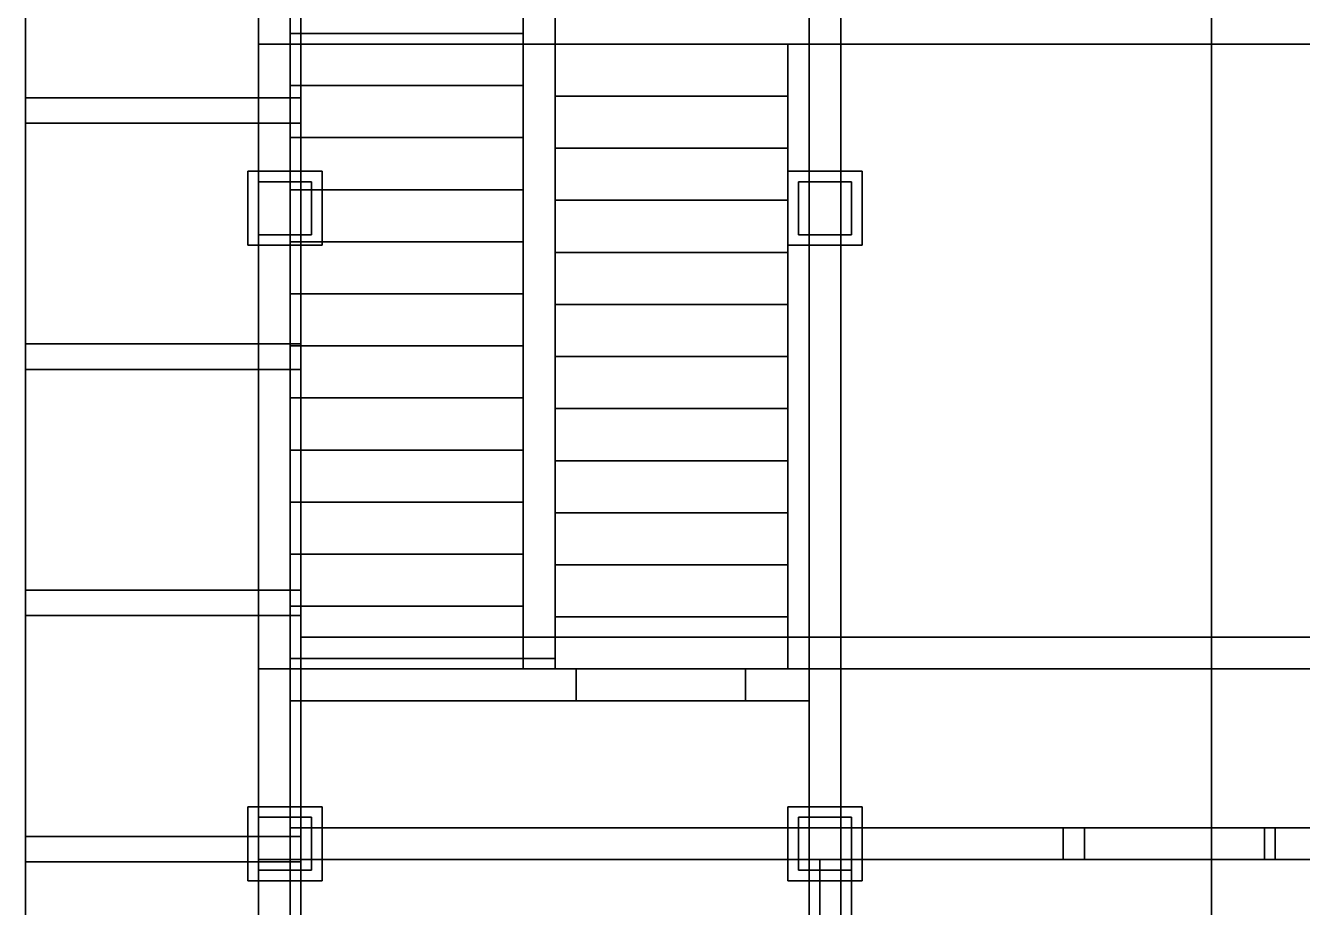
# Model space of a CAD drawing. Header units: metres. Extents: x -0.9 to 11.4, y 0 to 26.4.
# Drawn here: x -0.95 to 5.08, y 6.27 to 10.44 of the extents above; entities that cross this region are included whole.
import ezdxf

# ---------------------------------------------------------------- set-up
doc = ezdxf.new("R2010")
doc.units = ezdxf.units.M
for name, color, linetype in [('COLUMNAS_3D', 1, 'CONTINUOUS'), ('CUBIERTA_ALPINA_3D', 9, 'CONTINUOUS'), ('CUBIERTA_VIGAS_CANECILLOS_3D', 30, 'CONTINUOUS'), ('ESCALERA_3D', 7, 'CONTINUOUS'), ('LOSA_PISO_3D', 8, 'CONTINUOUS'), ('MUROS_EXTERIORES_3D', 7, 'CONTINUOUS'), ('MUROS_INTERIORES_3D', 7, 'CONTINUOUS'), ('P2_COLUMNAS_TIMBER_3D', 1, 'CONTINUOUS'), ('P2_ESCALERA_3D', 7, 'CONTINUOUS'), ('P2_LOSA_PISO_3D', 7, 'CONTINUOUS'), ('P2_MUROS_TIMBER_3D', 34, 'CONTINUOUS'), ('P2_TABIQUES_MADERA_3D', 34, 'CONTINUOUS'), ('SOTANO_COLUMNAS_3D', 1, 'CONTINUOUS'), ('SOTANO_LOSA_3D', 8, 'CONTINUOUS'), ('SOTANO_MUROS_EXT_3D', 4, 'CONTINUOUS'), ('SOTANO_MUROS_INT_3D', 4, 'CONTINUOUS')]:
    doc.layers.add(name, color=color, linetype=linetype)

msp = doc.modelspace()

# ---------------------------------------------------------------- linework, layer by layer
at = {"layer": 'COLUMNAS_3D', "color": 1}
for points in [[(0.15, 9.45), (0.15, 9.7), (0.4, 9.7), (0.4, 9.45)], [(0.15, 9.45, 2.85), (0.4, 9.45, 2.85), (0.4, 9.7, 2.85), (0.15, 9.7, 2.85)], [(0.4, 9.7), (0.15, 9.7), (0.15, 9.7, 2.85), (0.4, 9.7, 2.85)], [(0.15, 9.7), (0.15, 9.45), (0.15, 9.45, 2.85), (0.15, 9.7, 2.85)], [(0.4, 9.45), (0.4, 9.7), (0.4, 9.7, 2.85), (0.4, 9.45, 2.85)], [(2.7, 9.45), (2.7, 9.7), (2.95, 9.7), (2.95, 9.45)], [(2.7, 9.45, 2.85), (2.95, 9.45, 2.85), (2.95, 9.7, 2.85), (2.7, 9.7, 2.85)], [(2.95, 9.7), (2.7, 9.7), (2.7, 9.7, 2.85), (2.95, 9.7, 2.85)], [(2.7, 9.7), (2.7, 9.45), (2.7, 9.45, 2.85), (2.7, 9.7, 2.85)], [(2.95, 9.45), (2.95, 9.7), (2.95, 9.7, 2.85), (2.95, 9.45, 2.85)], [(0.15, 9.45), (0.4, 9.45), (0.4, 9.45, 2.85), (0.15, 9.45, 2.85)], [(2.7, 9.45), (2.95, 9.45), (2.95, 9.45, 2.85), (2.7, 9.45, 2.85)], [(0.15, 6.45), (0.15, 6.7), (0.4, 6.7), (0.4, 6.45)], [(0.15, 6.45, 2.85), (0.4, 6.45, 2.85), (0.4, 6.7, 2.85), (0.15, 6.7, 2.85)], [(0.4, 6.7), (0.15, 6.7), (0.15, 6.7, 2.85), (0.4, 6.7, 2.85)], [(0.15, 6.7), (0.15, 6.45), (0.15, 6.45, 2.85), (0.15, 6.7, 2.85)], [(0.4, 6.45), (0.4, 6.7), (0.4, 6.7, 2.85), (0.4, 6.45, 2.85)], [(2.7, 6.45), (2.7, 6.7), (2.95, 6.7), (2.95, 6.45)], [(2.7, 6.45, 2.85), (2.95, 6.45, 2.85), (2.95, 6.7, 2.85), (2.7, 6.7, 2.85)], [(2.95, 6.7), (2.7, 6.7), (2.7, 6.7, 2.85), (2.95, 6.7, 2.85)], [(2.7, 6.7), (2.7, 6.45), (2.7, 6.45, 2.85), (2.7, 6.7, 2.85)], [(2.95, 6.45), (2.95, 6.7), (2.95, 6.7, 2.85), (2.95, 6.45, 2.85)], [(0.15, 6.45), (0.4, 6.45), (0.4, 6.45, 2.85), (0.15, 6.45, 2.85)], [(2.7, 6.45), (2.95, 6.45), (2.95, 6.45, 2.85), (2.7, 6.45, 2.85)]]:
    msp.add_3dface(points, dxfattribs=at)
at = {"layer": 'CUBIERTA_ALPINA_3D', "color": 9}
for points in [[(-0.95, 1.9, 5.4), (-0.95, 26.31, 5.4), (4.65, 26.31, 9.72), (4.65, 1.9, 9.72)], [(-0.95, 1.9, 5.6), (4.65, 1.9, 9.92), (4.65, 26.31, 9.92), (-0.95, 26.31, 5.6)], [(-0.95, 26.31, 5.4), (-0.95, 1.9, 5.4), (-0.95, 1.9, 5.6), (-0.95, 26.31, 5.6)], [(4.65, 1.9, 9.72), (4.65, 26.31, 9.72), (4.65, 26.31, 9.92), (4.65, 1.9, 9.92)], [(4.65, 1.9, 9.72), (4.65, 26.31, 9.72), (10.25, 26.31, 5.4), (10.25, 1.9, 5.4)], [(4.65, 1.9, 9.92), (10.25, 1.9, 5.6), (10.25, 26.31, 5.6), (4.65, 26.31, 9.92)], [(4.65, 26.31, 9.72), (4.65, 1.9, 9.72), (4.65, 1.9, 9.92), (4.65, 26.31, 9.92)]]:
    msp.add_3dface(points, dxfattribs=at)
at = {"layer": 'CUBIERTA_VIGAS_CANECILLOS_3D', "color": 30}
for points in [[(-0.95, 9.9767, 5.22), (-0.95, 10.0967, 5.22), (0.35, 10.0967, 5.22), (0.35, 9.9767, 5.22)], [(-0.95, 9.9767, 5.4), (0.35, 9.9767, 5.4), (0.35, 10.0967, 5.4), (-0.95, 10.0967, 5.4)], [(0.35, 10.0967, 5.22), (-0.95, 10.0967, 5.22), (-0.95, 10.0967, 5.4), (0.35, 10.0967, 5.4)], [(-0.95, 10.0967, 5.22), (-0.95, 9.9767, 5.22), (-0.95, 9.9767, 5.4), (-0.95, 10.0967, 5.4)], [(0.35, 9.9767, 5.22), (0.35, 10.0967, 5.22), (0.35, 10.0967, 5.4), (0.35, 9.9767, 5.4)], [(-0.95, 9.9767, 5.22), (0.35, 9.9767, 5.22), (0.35, 9.9767, 5.4), (-0.95, 9.9767, 5.4)], [(-0.95, 8.8143, 5.22), (-0.95, 8.9343, 5.22), (0.35, 8.9343, 5.22), (0.35, 8.8143, 5.22)], [(-0.95, 8.8143, 5.4), (0.35, 8.8143, 5.4), (0.35, 8.9343, 5.4), (-0.95, 8.9343, 5.4)], [(0.35, 8.9343, 5.22), (-0.95, 8.9343, 5.22), (-0.95, 8.9343, 5.4), (0.35, 8.9343, 5.4)], [(-0.95, 8.9343, 5.22), (-0.95, 8.8143, 5.22), (-0.95, 8.8143, 5.4), (-0.95, 8.9343, 5.4)], [(0.35, 8.8143, 5.22), (0.35, 8.9343, 5.22), (0.35, 8.9343, 5.4), (0.35, 8.8143, 5.4)], [(-0.95, 8.8143, 5.22), (0.35, 8.8143, 5.22), (0.35, 8.8143, 5.4), (-0.95, 8.8143, 5.4)], [(-0.95, 7.6519, 5.22), (-0.95, 7.7719, 5.22), (0.35, 7.7719, 5.22), (0.35, 7.6519, 5.22)], [(-0.95, 7.6519, 5.4), (0.35, 7.6519, 5.4), (0.35, 7.7719, 5.4), (-0.95, 7.7719, 5.4)], [(0.35, 7.7719, 5.22), (-0.95, 7.7719, 5.22), (-0.95, 7.7719, 5.4), (0.35, 7.7719, 5.4)], [(-0.95, 7.7719, 5.22), (-0.95, 7.6519, 5.22), (-0.95, 7.6519, 5.4), (-0.95, 7.7719, 5.4)], [(0.35, 7.6519, 5.22), (0.35, 7.7719, 5.22), (0.35, 7.7719, 5.4), (0.35, 7.6519, 5.4)], [(-0.95, 7.6519, 5.22), (0.35, 7.6519, 5.22), (0.35, 7.6519, 5.4), (-0.95, 7.6519, 5.4)], [(-0.95, 6.4895, 5.22), (-0.95, 6.6095, 5.22), (0.35, 6.6095, 5.22), (0.35, 6.4895, 5.22)], [(-0.95, 6.4895, 5.4), (0.35, 6.4895, 5.4), (0.35, 6.6095, 5.4), (-0.95, 6.6095, 5.4)], [(0.35, 6.6095, 5.22), (-0.95, 6.6095, 5.22), (-0.95, 6.6095, 5.4), (0.35, 6.6095, 5.4)], [(-0.95, 6.6095, 5.22), (-0.95, 6.4895, 5.22), (-0.95, 6.4895, 5.4), (-0.95, 6.6095, 5.4)], [(0.35, 6.4895, 5.22), (0.35, 6.6095, 5.22), (0.35, 6.6095, 5.4), (0.35, 6.4895, 5.4)], [(-0.95, 6.4895, 5.22), (0.35, 6.4895, 5.22), (0.35, 6.4895, 5.4), (-0.95, 6.4895, 5.4)]]:
    msp.add_3dface(points, dxfattribs=at)
at = {"layer": 'ESCALERA_3D', "color": 7}
for points in [[(0.3, 10.1542, -2.55), (0.3, 10.4, -2.55), (1.4, 10.4, -2.55), (1.4, 10.1542, -2.55)], [(0.3, 10.1542), (1.4, 10.1542), (1.4, 10.4), (0.3, 10.4)], [(1.4, 10.4, -2.55), (0.3, 10.4, -2.55), (0.3, 10.4), (1.4, 10.4)], [(0.3, 10.4, -2.55), (0.3, 10.1542, -2.55), (0.3, 10.1542), (0.3, 10.4)], [(1.4, 10.1542, -2.55), (1.4, 10.4, -2.55), (1.4, 10.4), (1.4, 10.1542)], [(0.3, 10.1542, -2.55), (1.4, 10.1542, -2.55), (1.4, 10.1542), (0.3, 10.1542)], [(0.3, 9.9083, -2.55), (0.3, 10.1542, -2.55), (1.4, 10.1542, -2.55), (1.4, 9.9083, -2.55)], [(0.3, 9.9083, -0.2125), (1.4, 9.9083, -0.2125), (1.4, 10.1542, -0.2125), (0.3, 10.1542, -0.2125)], [(1.4, 10.1542, -2.55), (0.3, 10.1542, -2.55), (0.3, 10.1542, -0.2125), (1.4, 10.1542, -0.2125)], [(0.3, 10.1542, -2.55), (0.3, 9.9083, -2.55), (0.3, 9.9083, -0.2125), (0.3, 10.1542, -0.2125)], [(1.4, 9.9083, -2.55), (1.4, 10.1542, -2.55), (1.4, 10.1542, -0.2125), (1.4, 9.9083, -0.2125)], [(0.3, 9.9083, -2.55), (1.4, 9.9083, -2.55), (1.4, 9.9083, -0.2125), (0.3, 9.9083, -0.2125)], [(0.3, 9.6625, -2.55), (0.3, 9.9083, -2.55), (1.4, 9.9083, -2.55), (1.4, 9.6625, -2.55)], [(0.3, 9.6625, -0.425), (1.4, 9.6625, -0.425), (1.4, 9.9083, -0.425), (0.3, 9.9083, -0.425)], [(1.4, 9.9083, -2.55), (0.3, 9.9083, -2.55), (0.3, 9.9083, -0.425), (1.4, 9.9083, -0.425)], [(0.3, 9.9083, -2.55), (0.3, 9.6625, -2.55), (0.3, 9.6625, -0.425), (0.3, 9.9083, -0.425)], [(1.4, 9.6625, -2.55), (1.4, 9.9083, -2.55), (1.4, 9.9083, -0.425), (1.4, 9.6625, -0.425)], [(0.3, 9.6625, -2.55), (1.4, 9.6625, -2.55), (1.4, 9.6625, -0.425), (0.3, 9.6625, -0.425)], [(0.3, 9.4167, -2.55), (0.3, 9.6625, -2.55), (1.4, 9.6625, -2.55), (1.4, 9.4167, -2.55)], [(0.3, 9.4167, -0.6375), (1.4, 9.4167, -0.6375), (1.4, 9.6625, -0.6375), (0.3, 9.6625, -0.6375)], [(1.4, 9.6625, -2.55), (0.3, 9.6625, -2.55), (0.3, 9.6625, -0.6375), (1.4, 9.6625, -0.6375)], [(0.3, 9.6625, -2.55), (0.3, 9.4167, -2.55), (0.3, 9.4167, -0.6375), (0.3, 9.6625, -0.6375)], [(1.4, 9.4167, -2.55), (1.4, 9.6625, -2.55), (1.4, 9.6625, -0.6375), (1.4, 9.4167, -0.6375)], [(0.3, 9.4167, -2.55), (1.4, 9.4167, -2.55), (1.4, 9.4167, -0.6375), (0.3, 9.4167, -0.6375)], [(0.3, 9.1708, -2.55), (0.3, 9.4167, -2.55), (1.4, 9.4167, -2.55), (1.4, 9.1708, -2.55)], [(0.3, 9.1708, -0.85), (1.4, 9.1708, -0.85), (1.4, 9.4167, -0.85), (0.3, 9.4167, -0.85)], [(1.4, 9.4167, -2.55), (0.3, 9.4167, -2.55), (0.3, 9.4167, -0.85), (1.4, 9.4167, -0.85)], [(0.3, 9.4167, -2.55), (0.3, 9.1708, -2.55), (0.3, 9.1708, -0.85), (0.3, 9.4167, -0.85)], [(1.4, 9.1708, -2.55), (1.4, 9.4167, -2.55), (1.4, 9.4167, -0.85), (1.4, 9.1708, -0.85)], [(0.3, 9.1708, -2.55), (1.4, 9.1708, -2.55), (1.4, 9.1708, -0.85), (0.3, 9.1708, -0.85)], [(0.3, 8.925, -2.55), (0.3, 9.1708, -2.55), (1.4, 9.1708, -2.55), (1.4, 8.925, -2.55)], [(0.3, 8.925, -1.0625), (1.4, 8.925, -1.0625), (1.4, 9.1708, -1.0625), (0.3, 9.1708, -1.0625)], [(1.4, 9.1708, -2.55), (0.3, 9.1708, -2.55), (0.3, 9.1708, -1.0625), (1.4, 9.1708, -1.0625)], [(0.3, 9.1708, -2.55), (0.3, 8.925, -2.55), (0.3, 8.925, -1.0625), (0.3, 9.1708, -1.0625)], [(1.4, 8.925, -2.55), (1.4, 9.1708, -2.55), (1.4, 9.1708, -1.0625), (1.4, 8.925, -1.0625)], [(0.3, 8.925, -2.55), (1.4, 8.925, -2.55), (1.4, 8.925, -1.0625), (0.3, 8.925, -1.0625)], [(0.3, 8.6792, -2.55), (0.3, 8.925, -2.55), (1.4, 8.925, -2.55), (1.4, 8.6792, -2.55)], [(0.3, 8.6792, -1.275), (1.4, 8.6792, -1.275), (1.4, 8.925, -1.275), (0.3, 8.925, -1.275)], [(1.4, 8.925, -2.55), (0.3, 8.925, -2.55), (0.3, 8.925, -1.275), (1.4, 8.925, -1.275)], [(0.3, 8.925, -2.55), (0.3, 8.6792, -2.55), (0.3, 8.6792, -1.275), (0.3, 8.925, -1.275)], [(1.4, 8.6792, -2.55), (1.4, 8.925, -2.55), (1.4, 8.925, -1.275), (1.4, 8.6792, -1.275)], [(0.3, 8.6792, -2.55), (1.4, 8.6792, -2.55), (1.4, 8.6792, -1.275), (0.3, 8.6792, -1.275)], [(0.3, 8.4333, -2.55), (0.3, 8.6792, -2.55), (1.4, 8.6792, -2.55), (1.4, 8.4333, -2.55)], [(0.3, 8.4333, -1.4875), (1.4, 8.4333, -1.4875), (1.4, 8.6792, -1.4875), (0.3, 8.6792, -1.4875)], [(1.4, 8.6792, -2.55), (0.3, 8.6792, -2.55), (0.3, 8.6792, -1.4875), (1.4, 8.6792, -1.4875)], [(0.3, 8.6792, -2.55), (0.3, 8.4333, -2.55), (0.3, 8.4333, -1.4875), (0.3, 8.6792, -1.4875)], [(1.4, 8.4333, -2.55), (1.4, 8.6792, -2.55), (1.4, 8.6792, -1.4875), (1.4, 8.4333, -1.4875)], [(0.3, 8.4333, -2.55), (1.4, 8.4333, -2.55), (1.4, 8.4333, -1.4875), (0.3, 8.4333, -1.4875)], [(0.3, 8.1875, -2.55), (0.3, 8.4333, -2.55), (1.4, 8.4333, -2.55), (1.4, 8.1875, -2.55)], [(0.3, 8.1875, -1.7), (1.4, 8.1875, -1.7), (1.4, 8.4333, -1.7), (0.3, 8.4333, -1.7)], [(1.4, 8.4333, -2.55), (0.3, 8.4333, -2.55), (0.3, 8.4333, -1.7), (1.4, 8.4333, -1.7)], [(0.3, 8.4333, -2.55), (0.3, 8.1875, -2.55), (0.3, 8.1875, -1.7), (0.3, 8.4333, -1.7)], [(1.4, 8.1875, -2.55), (1.4, 8.4333, -2.55), (1.4, 8.4333, -1.7), (1.4, 8.1875, -1.7)], [(0.3, 8.1875, -2.55), (1.4, 8.1875, -2.55), (1.4, 8.1875, -1.7), (0.3, 8.1875, -1.7)], [(0.3, 7.9417, -2.55), (0.3, 8.1875, -2.55), (1.4, 8.1875, -2.55), (1.4, 7.9417, -2.55)], [(0.3, 7.9417, -1.9125), (1.4, 7.9417, -1.9125), (1.4, 8.1875, -1.9125), (0.3, 8.1875, -1.9125)], [(1.4, 8.1875, -2.55), (0.3, 8.1875, -2.55), (0.3, 8.1875, -1.9125), (1.4, 8.1875, -1.9125)], [(0.3, 8.1875, -2.55), (0.3, 7.9417, -2.55), (0.3, 7.9417, -1.9125), (0.3, 8.1875, -1.9125)], [(1.4, 7.9417, -2.55), (1.4, 8.1875, -2.55), (1.4, 8.1875, -1.9125), (1.4, 7.9417, -1.9125)], [(0.3, 7.9417, -2.55), (1.4, 7.9417, -2.55), (1.4, 7.9417, -1.9125), (0.3, 7.9417, -1.9125)], [(0.3, 7.6958, -2.55), (0.3, 7.9417, -2.55), (1.4, 7.9417, -2.55), (1.4, 7.6958, -2.55)], [(0.3, 7.6958, -2.125), (1.4, 7.6958, -2.125), (1.4, 7.9417, -2.125), (0.3, 7.9417, -2.125)], [(1.4, 7.9417, -2.55), (0.3, 7.9417, -2.55), (0.3, 7.9417, -2.125), (1.4, 7.9417, -2.125)], [(0.3, 7.9417, -2.55), (0.3, 7.6958, -2.55), (0.3, 7.6958, -2.125), (0.3, 7.9417, -2.125)], [(1.4, 7.6958, -2.55), (1.4, 7.9417, -2.55), (1.4, 7.9417, -2.125), (1.4, 7.6958, -2.125)], [(0.3, 7.6958, -2.55), (1.4, 7.6958, -2.55), (1.4, 7.6958, -2.125), (0.3, 7.6958, -2.125)], [(0.3, 7.45, -2.55), (0.3, 7.6958, -2.55), (1.4, 7.6958, -2.55), (1.4, 7.45, -2.55)], [(0.3, 7.45, -2.3375), (1.4, 7.45, -2.3375), (1.4, 7.6958, -2.3375), (0.3, 7.6958, -2.3375)], [(1.4, 7.6958, -2.55), (0.3, 7.6958, -2.55), (0.3, 7.6958, -2.3375), (1.4, 7.6958, -2.3375)], [(0.3, 7.6958, -2.55), (0.3, 7.45, -2.55), (0.3, 7.45, -2.3375), (0.3, 7.6958, -2.3375)], [(1.4, 7.45, -2.55), (1.4, 7.6958, -2.55), (1.4, 7.6958, -2.3375), (1.4, 7.45, -2.3375)], [(0.3, 7.45, -2.55), (1.4, 7.45, -2.55), (1.4, 7.45, -2.3375), (0.3, 7.45, -2.3375)]]:
    msp.add_3dface(points, dxfattribs=at)
at = {"layer": 'LOSA_PISO_3D', "color": 8}
for points in [[(0.15, 10.35, -0.15), (0.15, 24.71, -0.15), (9.15, 24.71, -0.15), (9.15, 10.35, -0.15)], [(0.15, 10.35), (9.15, 10.35), (9.15, 24.71), (0.15, 24.71)], [(0.15, 24.71, -0.15), (0.15, 10.35, -0.15), (0.15, 10.35), (0.15, 24.71)], [(0.15, 7.4, -0.15), (0.15, 10.35, -0.15), (0.3, 10.35, -0.15), (0.3, 7.4, -0.15)], [(0.15, 7.4), (0.3, 7.4), (0.3, 10.35), (0.15, 10.35)], [(0.3, 10.35, -0.15), (0.15, 10.35, -0.15), (0.15, 10.35), (0.3, 10.35)], [(0.15, 10.35, -0.15), (0.15, 7.4, -0.15), (0.15, 7.4), (0.15, 10.35)], [(0.15, 10.35, -0.15), (9.15, 10.35, -0.15), (9.15, 10.35), (0.15, 10.35)], [(0.3, 7.4, -0.15), (0.3, 10.35, -0.15), (0.3, 10.35), (0.3, 7.4)], [(1.4, 7.4, -0.15), (1.4, 10.35, -0.15), (9.15, 10.35, -0.15), (9.15, 7.4, -0.15)], [(1.4, 7.4), (9.15, 7.4), (9.15, 10.35), (1.4, 10.35)], [(9.15, 10.35, -0.15), (1.4, 10.35, -0.15), (1.4, 10.35), (9.15, 10.35)], [(1.4, 10.35, -0.15), (1.4, 7.4, -0.15), (1.4, 7.4), (1.4, 10.35)], [(0.15, 6.5, -0.15), (0.15, 7.4, -0.15), (9.15, 7.4, -0.15), (9.15, 6.5, -0.15)], [(0.15, 6.5), (9.15, 6.5), (9.15, 7.4), (0.15, 7.4)], [(9.15, 7.4, -0.15), (0.15, 7.4, -0.15), (0.15, 7.4), (9.15, 7.4)], [(0.15, 7.4, -0.15), (0.15, 6.5, -0.15), (0.15, 6.5), (0.15, 7.4)], [(0.15, 7.4, -0.15), (0.3, 7.4, -0.15), (0.3, 7.4), (0.15, 7.4)], [(1.4, 7.4, -0.15), (9.15, 7.4, -0.15), (9.15, 7.4), (1.4, 7.4)], [(0.15, 3, -0.15), (0.15, 6.5, -0.15), (9.15, 6.5, -0.15), (9.15, 3, -0.15)], [(0.15, 3), (9.15, 3), (9.15, 6.5), (0.15, 6.5)], [(9.15, 6.5, -0.15), (0.15, 6.5, -0.15), (0.15, 6.5), (9.15, 6.5)], [(0.15, 6.5, -0.15), (0.15, 3, -0.15), (0.15, 3), (0.15, 6.5)], [(0.15, 6.5, -0.15), (9.15, 6.5, -0.15), (9.15, 6.5), (0.15, 6.5)]]:
    msp.add_3dface(points, dxfattribs=at)
at = {"layer": 'MUROS_EXTERIORES_3D', "color": 7}
for points in [[(0.15, 3), (0.15, 24.71), (0.3, 24.71), (0.3, 3)], [(0.15, 3, 2.85), (0.3, 3, 2.85), (0.3, 24.71, 2.85), (0.15, 24.71, 2.85)], [(0.15, 24.71), (0.15, 3), (0.15, 3, 2.85), (0.15, 24.71, 2.85)], [(0.3, 3), (0.3, 24.71), (0.3, 24.71, 2.85), (0.3, 3, 2.85)]]:
    msp.add_3dface(points, dxfattribs=at)
at = {"layer": 'MUROS_INTERIORES_3D', "color": 7}
for points in [[(2.75, 3.15), (2.75, 24.56), (2.9, 24.56), (2.9, 3.15)], [(2.75, 3.15, 2.85), (2.9, 3.15, 2.85), (2.9, 24.56, 2.85), (2.75, 24.56, 2.85)], [(2.75, 24.56), (2.75, 3.15), (2.75, 3.15, 2.85), (2.75, 24.56, 2.85)], [(2.9, 3.15), (2.9, 24.56), (2.9, 24.56, 2.85), (2.9, 3.15, 2.85)], [(1.4, 7.4), (1.4, 10.35), (1.55, 10.35), (1.55, 7.4)], [(1.4, 7.4, 2.85), (1.55, 7.4, 2.85), (1.55, 10.35, 2.85), (1.4, 10.35, 2.85)], [(1.55, 10.35), (1.4, 10.35), (1.4, 10.35, 2.85), (1.55, 10.35, 2.85)], [(1.4, 10.35), (1.4, 7.4), (1.4, 7.4, 2.85), (1.4, 10.35, 2.85)], [(1.55, 7.4), (1.55, 10.35), (1.55, 10.35, 2.85), (1.55, 7.4, 2.85)], [(0.3, 7.25), (0.3, 7.4), (1.65, 7.4), (1.65, 7.25)], [(0.3, 7.25, 2.85), (1.65, 7.25, 2.85), (1.65, 7.4, 2.85), (0.3, 7.4, 2.85)], [(1.65, 7.4), (0.3, 7.4), (0.3, 7.4, 2.85), (1.65, 7.4, 2.85)], [(0.3, 7.4), (0.3, 7.25), (0.3, 7.25, 2.85), (0.3, 7.4, 2.85)], [(1.4, 7.4), (1.55, 7.4), (1.55, 7.4, 2.85), (1.4, 7.4, 2.85)], [(1.65, 7.25), (1.65, 7.4), (1.65, 7.4, 2.85), (1.65, 7.25, 2.85)], [(1.65, 7.25, 2.1), (1.65, 7.4, 2.1), (2.45, 7.4, 2.1), (2.45, 7.25, 2.1)], [(1.65, 7.25, 2.85), (2.45, 7.25, 2.85), (2.45, 7.4, 2.85), (1.65, 7.4, 2.85)], [(2.45, 7.4, 2.1), (1.65, 7.4, 2.1), (1.65, 7.4, 2.85), (2.45, 7.4, 2.85)], [(1.65, 7.4, 2.1), (1.65, 7.25, 2.1), (1.65, 7.25, 2.85), (1.65, 7.4, 2.85)], [(2.45, 7.25, 2.1), (2.45, 7.4, 2.1), (2.45, 7.4, 2.85), (2.45, 7.25, 2.85)], [(2.45, 7.25), (2.45, 7.4), (2.75, 7.4), (2.75, 7.25)], [(2.45, 7.25, 2.85), (2.75, 7.25, 2.85), (2.75, 7.4, 2.85), (2.45, 7.4, 2.85)], [(2.75, 7.4), (2.45, 7.4), (2.45, 7.4, 2.85), (2.75, 7.4, 2.85)], [(2.45, 7.4), (2.45, 7.25), (2.45, 7.25, 2.85), (2.45, 7.4, 2.85)], [(2.75, 7.25), (2.75, 7.4), (2.75, 7.4, 2.85), (2.75, 7.25, 2.85)], [(0.3, 7.25), (1.65, 7.25), (1.65, 7.25, 2.85), (0.3, 7.25, 2.85)], [(1.65, 7.25, 2.1), (2.45, 7.25, 2.1), (2.45, 7.25, 2.85), (1.65, 7.25, 2.85)], [(2.45, 7.25), (2.75, 7.25), (2.75, 7.25, 2.85), (2.45, 7.25, 2.85)], [(2.9, 6.5), (2.9, 6.65), (4.05, 6.65), (4.05, 6.5)], [(2.9, 6.5, 2.85), (4.05, 6.5, 2.85), (4.05, 6.65, 2.85), (2.9, 6.65, 2.85)], [(4.05, 6.65), (2.9, 6.65), (2.9, 6.65, 2.85), (4.05, 6.65, 2.85)], [(2.9, 6.65), (2.9, 6.5), (2.9, 6.5, 2.85), (2.9, 6.65, 2.85)], [(4.05, 6.5), (4.05, 6.65), (4.05, 6.65, 2.85), (4.05, 6.5, 2.85)], [(4.05, 6.5, 2.1), (4.05, 6.65, 2.1), (4.9, 6.65, 2.1), (4.9, 6.5, 2.1)], [(4.05, 6.5, 2.85), (4.9, 6.5, 2.85), (4.9, 6.65, 2.85), (4.05, 6.65, 2.85)], [(4.9, 6.65, 2.1), (4.05, 6.65, 2.1), (4.05, 6.65, 2.85), (4.9, 6.65, 2.85)], [(4.05, 6.65, 2.1), (4.05, 6.5, 2.1), (4.05, 6.5, 2.85), (4.05, 6.65, 2.85)], [(4.9, 6.5, 2.1), (4.9, 6.65, 2.1), (4.9, 6.65, 2.85), (4.9, 6.5, 2.85)], [(4.9, 6.5), (4.9, 6.65), (6.25, 6.65), (6.25, 6.5)], [(4.9, 6.5, 2.85), (6.25, 6.5, 2.85), (6.25, 6.65, 2.85), (4.9, 6.65, 2.85)], [(6.25, 6.65), (4.9, 6.65), (4.9, 6.65, 2.85), (6.25, 6.65, 2.85)], [(4.9, 6.65), (4.9, 6.5), (4.9, 6.5, 2.85), (4.9, 6.65, 2.85)], [(2.9, 6.5), (4.05, 6.5), (4.05, 6.5, 2.85), (2.9, 6.5, 2.85)], [(4.05, 6.5, 2.1), (4.9, 6.5, 2.1), (4.9, 6.5, 2.85), (4.05, 6.5, 2.85)], [(4.9, 6.5), (6.25, 6.5), (6.25, 6.5, 2.85), (4.9, 6.5, 2.85)]]:
    msp.add_3dface(points, dxfattribs=at)
at = {"layer": 'P2_COLUMNAS_TIMBER_3D', "color": 1}
for points in [[(0.15, 9.45, 3), (0.15, 9.7, 3), (0.4, 9.7, 3), (0.4, 9.45, 3)], [(0.15, 9.45, 5.85), (0.4, 9.45, 5.85), (0.4, 9.7, 5.85), (0.15, 9.7, 5.85)], [(0.4, 9.7, 3), (0.15, 9.7, 3), (0.15, 9.7, 5.85), (0.4, 9.7, 5.85)], [(0.15, 9.7, 3), (0.15, 9.45, 3), (0.15, 9.45, 5.85), (0.15, 9.7, 5.85)], [(0.4, 9.45, 3), (0.4, 9.7, 3), (0.4, 9.7, 5.85), (0.4, 9.45, 5.85)], [(2.7, 9.45, 3), (2.7, 9.7, 3), (2.95, 9.7, 3), (2.95, 9.45, 3)], [(2.7, 9.45, 5.85), (2.95, 9.45, 5.85), (2.95, 9.7, 5.85), (2.7, 9.7, 5.85)], [(2.95, 9.7, 3), (2.7, 9.7, 3), (2.7, 9.7, 5.85), (2.95, 9.7, 5.85)], [(2.7, 9.7, 3), (2.7, 9.45, 3), (2.7, 9.45, 5.85), (2.7, 9.7, 5.85)], [(2.95, 9.45, 3), (2.95, 9.7, 3), (2.95, 9.7, 5.85), (2.95, 9.45, 5.85)], [(0.15, 9.45, 3), (0.4, 9.45, 3), (0.4, 9.45, 5.85), (0.15, 9.45, 5.85)], [(2.7, 9.45, 3), (2.95, 9.45, 3), (2.95, 9.45, 5.85), (2.7, 9.45, 5.85)], [(0.15, 6.45, 3), (0.15, 6.7, 3), (0.4, 6.7, 3), (0.4, 6.45, 3)], [(0.15, 6.45, 5.85), (0.4, 6.45, 5.85), (0.4, 6.7, 5.85), (0.15, 6.7, 5.85)], [(0.4, 6.7, 3), (0.15, 6.7, 3), (0.15, 6.7, 5.85), (0.4, 6.7, 5.85)], [(0.15, 6.7, 3), (0.15, 6.45, 3), (0.15, 6.45, 5.85), (0.15, 6.7, 5.85)], [(0.4, 6.45, 3), (0.4, 6.7, 3), (0.4, 6.7, 5.85), (0.4, 6.45, 5.85)], [(2.7, 6.45, 3), (2.7, 6.7, 3), (2.95, 6.7, 3), (2.95, 6.45, 3)], [(2.7, 6.45, 5.85), (2.95, 6.45, 5.85), (2.95, 6.7, 5.85), (2.7, 6.7, 5.85)], [(2.95, 6.7, 3), (2.7, 6.7, 3), (2.7, 6.7, 5.85), (2.95, 6.7, 5.85)], [(2.7, 6.7, 3), (2.7, 6.45, 3), (2.7, 6.45, 5.85), (2.7, 6.7, 5.85)], [(2.95, 6.45, 3), (2.95, 6.7, 3), (2.95, 6.7, 5.85), (2.95, 6.45, 5.85)], [(0.15, 6.45, 3), (0.4, 6.45, 3), (0.4, 6.45, 5.85), (0.15, 6.45, 5.85)], [(2.7, 6.45, 3), (2.95, 6.45, 3), (2.95, 6.45, 5.85), (2.7, 6.45, 5.85)]]:
    msp.add_3dface(points, dxfattribs=at)
at = {"layer": 'P2_ESCALERA_3D', "color": 7}
for points in [[(1.55, 10.1042), (1.55, 10.35), (2.65, 10.35), (2.65, 10.1042)], [(1.55, 10.1042, 3), (2.65, 10.1042, 3), (2.65, 10.35, 3), (1.55, 10.35, 3)], [(2.65, 10.35), (1.55, 10.35), (1.55, 10.35, 3), (2.65, 10.35, 3)], [(1.55, 10.35), (1.55, 10.1042), (1.55, 10.1042, 3), (1.55, 10.35, 3)], [(2.65, 10.1042), (2.65, 10.35), (2.65, 10.35, 3), (2.65, 10.1042, 3)], [(1.55, 9.8583), (1.55, 10.1042), (2.65, 10.1042), (2.65, 9.8583)], [(1.55, 9.8583, 2.75), (2.65, 9.8583, 2.75), (2.65, 10.1042, 2.75), (1.55, 10.1042, 2.75)], [(2.65, 10.1042), (1.55, 10.1042), (1.55, 10.1042, 2.75), (2.65, 10.1042, 2.75)], [(1.55, 10.1042), (1.55, 9.8583), (1.55, 9.8583, 2.75), (1.55, 10.1042, 2.75)], [(1.55, 10.1042), (2.65, 10.1042), (2.65, 10.1042, 3), (1.55, 10.1042, 3)], [(2.65, 9.8583), (2.65, 10.1042), (2.65, 10.1042, 2.75), (2.65, 9.8583, 2.75)], [(1.55, 9.6125), (1.55, 9.8583), (2.65, 9.8583), (2.65, 9.6125)], [(1.55, 9.6125, 2.5), (2.65, 9.6125, 2.5), (2.65, 9.8583, 2.5), (1.55, 9.8583, 2.5)], [(2.65, 9.8583), (1.55, 9.8583), (1.55, 9.8583, 2.5), (2.65, 9.8583, 2.5)], [(1.55, 9.8583), (1.55, 9.6125), (1.55, 9.6125, 2.5), (1.55, 9.8583, 2.5)], [(1.55, 9.8583), (2.65, 9.8583), (2.65, 9.8583, 2.75), (1.55, 9.8583, 2.75)], [(2.65, 9.6125), (2.65, 9.8583), (2.65, 9.8583, 2.5), (2.65, 9.6125, 2.5)], [(1.55, 9.3667), (1.55, 9.6125), (2.65, 9.6125), (2.65, 9.3667)], [(1.55, 9.3667, 2.25), (2.65, 9.3667, 2.25), (2.65, 9.6125, 2.25), (1.55, 9.6125, 2.25)], [(2.65, 9.6125), (1.55, 9.6125), (1.55, 9.6125, 2.25), (2.65, 9.6125, 2.25)], [(1.55, 9.6125), (1.55, 9.3667), (1.55, 9.3667, 2.25), (1.55, 9.6125, 2.25)], [(1.55, 9.6125), (2.65, 9.6125), (2.65, 9.6125, 2.5), (1.55, 9.6125, 2.5)], [(2.65, 9.3667), (2.65, 9.6125), (2.65, 9.6125, 2.25), (2.65, 9.3667, 2.25)], [(1.55, 9.1208), (1.55, 9.3667), (2.65, 9.3667), (2.65, 9.1208)], [(1.55, 9.1208, 2), (2.65, 9.1208, 2), (2.65, 9.3667, 2), (1.55, 9.3667, 2)], [(2.65, 9.3667), (1.55, 9.3667), (1.55, 9.3667, 2), (2.65, 9.3667, 2)], [(1.55, 9.3667), (1.55, 9.1208), (1.55, 9.1208, 2), (1.55, 9.3667, 2)], [(1.55, 9.3667), (2.65, 9.3667), (2.65, 9.3667, 2.25), (1.55, 9.3667, 2.25)], [(2.65, 9.1208), (2.65, 9.3667), (2.65, 9.3667, 2), (2.65, 9.1208, 2)], [(1.55, 8.875), (1.55, 9.1208), (2.65, 9.1208), (2.65, 8.875)], [(1.55, 8.875, 1.75), (2.65, 8.875, 1.75), (2.65, 9.1208, 1.75), (1.55, 9.1208, 1.75)], [(2.65, 9.1208), (1.55, 9.1208), (1.55, 9.1208, 1.75), (2.65, 9.1208, 1.75)], [(1.55, 9.1208), (1.55, 8.875), (1.55, 8.875, 1.75), (1.55, 9.1208, 1.75)], [(1.55, 9.1208), (2.65, 9.1208), (2.65, 9.1208, 2), (1.55, 9.1208, 2)], [(2.65, 8.875), (2.65, 9.1208), (2.65, 9.1208, 1.75), (2.65, 8.875, 1.75)], [(1.55, 8.6292), (1.55, 8.875), (2.65, 8.875), (2.65, 8.6292)], [(1.55, 8.6292, 1.5), (2.65, 8.6292, 1.5), (2.65, 8.875, 1.5), (1.55, 8.875, 1.5)], [(2.65, 8.875), (1.55, 8.875), (1.55, 8.875, 1.5), (2.65, 8.875, 1.5)], [(1.55, 8.875), (1.55, 8.6292), (1.55, 8.6292, 1.5), (1.55, 8.875, 1.5)], [(1.55, 8.875), (2.65, 8.875), (2.65, 8.875, 1.75), (1.55, 8.875, 1.75)], [(2.65, 8.6292), (2.65, 8.875), (2.65, 8.875, 1.5), (2.65, 8.6292, 1.5)], [(1.55, 8.3833), (1.55, 8.6292), (2.65, 8.6292), (2.65, 8.3833)], [(1.55, 8.3833, 1.25), (2.65, 8.3833, 1.25), (2.65, 8.6292, 1.25), (1.55, 8.6292, 1.25)], [(2.65, 8.6292), (1.55, 8.6292), (1.55, 8.6292, 1.25), (2.65, 8.6292, 1.25)], [(1.55, 8.6292), (1.55, 8.3833), (1.55, 8.3833, 1.25), (1.55, 8.6292, 1.25)], [(1.55, 8.6292), (2.65, 8.6292), (2.65, 8.6292, 1.5), (1.55, 8.6292, 1.5)], [(2.65, 8.3833), (2.65, 8.6292), (2.65, 8.6292, 1.25), (2.65, 8.3833, 1.25)], [(1.55, 8.1375), (1.55, 8.3833), (2.65, 8.3833), (2.65, 8.1375)], [(1.55, 8.1375, 1), (2.65, 8.1375, 1), (2.65, 8.3833, 1), (1.55, 8.3833, 1)], [(2.65, 8.3833), (1.55, 8.3833), (1.55, 8.3833, 1), (2.65, 8.3833, 1)], [(1.55, 8.3833), (1.55, 8.1375), (1.55, 8.1375, 1), (1.55, 8.3833, 1)], [(1.55, 8.3833), (2.65, 8.3833), (2.65, 8.3833, 1.25), (1.55, 8.3833, 1.25)], [(2.65, 8.1375), (2.65, 8.3833), (2.65, 8.3833, 1), (2.65, 8.1375, 1)], [(1.55, 7.8917), (1.55, 8.1375), (2.65, 8.1375), (2.65, 7.8917)], [(1.55, 7.8917, 0.75), (2.65, 7.8917, 0.75), (2.65, 8.1375, 0.75), (1.55, 8.1375, 0.75)], [(2.65, 8.1375), (1.55, 8.1375), (1.55, 8.1375, 0.75), (2.65, 8.1375, 0.75)], [(1.55, 8.1375), (1.55, 7.8917), (1.55, 7.8917, 0.75), (1.55, 8.1375, 0.75)], [(1.55, 8.1375), (2.65, 8.1375), (2.65, 8.1375, 1), (1.55, 8.1375, 1)], [(2.65, 7.8917), (2.65, 8.1375), (2.65, 8.1375, 0.75), (2.65, 7.8917, 0.75)], [(1.55, 7.6458), (1.55, 7.8917), (2.65, 7.8917), (2.65, 7.6458)], [(1.55, 7.6458, 0.5), (2.65, 7.6458, 0.5), (2.65, 7.8917, 0.5), (1.55, 7.8917, 0.5)], [(2.65, 7.8917), (1.55, 7.8917), (1.55, 7.8917, 0.5), (2.65, 7.8917, 0.5)], [(1.55, 7.8917), (1.55, 7.6458), (1.55, 7.6458, 0.5), (1.55, 7.8917, 0.5)], [(1.55, 7.8917), (2.65, 7.8917), (2.65, 7.8917, 0.75), (1.55, 7.8917, 0.75)], [(2.65, 7.6458), (2.65, 7.8917), (2.65, 7.8917, 0.5), (2.65, 7.6458, 0.5)], [(1.55, 7.4), (1.55, 7.6458), (2.65, 7.6458), (2.65, 7.4)], [(1.55, 7.4, 0.25), (2.65, 7.4, 0.25), (2.65, 7.6458, 0.25), (1.55, 7.6458, 0.25)], [(2.65, 7.6458), (1.55, 7.6458), (1.55, 7.6458, 0.25), (2.65, 7.6458, 0.25)], [(1.55, 7.6458), (1.55, 7.4), (1.55, 7.4, 0.25), (1.55, 7.6458, 0.25)], [(1.55, 7.6458), (2.65, 7.6458), (2.65, 7.6458, 0.5), (1.55, 7.6458, 0.5)], [(2.65, 7.4), (2.65, 7.6458), (2.65, 7.6458, 0.25), (2.65, 7.4, 0.25)], [(1.55, 7.4), (2.65, 7.4), (2.65, 7.4, 0.25), (1.55, 7.4, 0.25)]]:
    msp.add_3dface(points, dxfattribs=at)
at = {"layer": 'P2_LOSA_PISO_3D', "color": 7}
for points in [[(0.15, 10.35, 2.85), (0.15, 24.71, 2.85), (9.15, 24.71, 2.85), (9.15, 10.35, 2.85)], [(0.15, 10.35, 3), (9.15, 10.35, 3), (9.15, 24.71, 3), (0.15, 24.71, 3)], [(0.15, 24.71, 2.85), (0.15, 10.35, 2.85), (0.15, 10.35, 3), (0.15, 24.71, 3)], [(0.15, 7.4, 2.85), (0.15, 10.35, 2.85), (0.3, 10.35, 2.85), (0.3, 7.4, 2.85)], [(0.15, 7.4, 3), (0.3, 7.4, 3), (0.3, 10.35, 3), (0.15, 10.35, 3)], [(0.3, 10.35, 2.85), (0.15, 10.35, 2.85), (0.15, 10.35, 3), (0.3, 10.35, 3)], [(0.15, 10.35, 2.85), (0.15, 7.4, 2.85), (0.15, 7.4, 3), (0.15, 10.35, 3)], [(0.15, 10.35, 2.85), (9.15, 10.35, 2.85), (9.15, 10.35, 3), (0.15, 10.35, 3)], [(0.3, 7.4, 2.85), (0.3, 10.35, 2.85), (0.3, 10.35, 3), (0.3, 7.4, 3)], [(2.65, 7.4, 2.85), (2.65, 10.35, 2.85), (9.15, 10.35, 2.85), (9.15, 7.4, 2.85)], [(2.65, 7.4, 3), (9.15, 7.4, 3), (9.15, 10.35, 3), (2.65, 10.35, 3)], [(9.15, 10.35, 2.85), (2.65, 10.35, 2.85), (2.65, 10.35, 3), (9.15, 10.35, 3)], [(2.65, 10.35, 2.85), (2.65, 7.4, 2.85), (2.65, 7.4, 3), (2.65, 10.35, 3)], [(0.15, 3, 2.85), (0.15, 7.4, 2.85), (9.15, 7.4, 2.85), (9.15, 3, 2.85)], [(0.15, 3, 3), (9.15, 3, 3), (9.15, 7.4, 3), (0.15, 7.4, 3)], [(9.15, 7.4, 2.85), (0.15, 7.4, 2.85), (0.15, 7.4, 3), (9.15, 7.4, 3)], [(0.15, 7.4, 2.85), (0.15, 3, 2.85), (0.15, 3, 3), (0.15, 7.4, 3)], [(0.15, 7.4, 2.85), (0.3, 7.4, 2.85), (0.3, 7.4, 3), (0.15, 7.4, 3)], [(2.65, 7.4, 2.85), (9.15, 7.4, 2.85), (9.15, 7.4, 3), (2.65, 7.4, 3)]]:
    msp.add_3dface(points, dxfattribs=at)
at = {"layer": 'P2_MUROS_TIMBER_3D', "color": 34}
for points in [[(0.15, 3, 3), (0.15, 24.71, 3), (0.35, 24.71, 3), (0.35, 3, 3)], [(0.15, 3, 5.85), (0.35, 3, 5.85), (0.35, 24.71, 5.85), (0.15, 24.71, 5.85)], [(0.15, 24.71, 3), (0.15, 3, 3), (0.15, 3, 5.85), (0.15, 24.71, 5.85)], [(0.35, 3, 3), (0.35, 24.71, 3), (0.35, 24.71, 5.85), (0.35, 3, 5.85)]]:
    msp.add_3dface(points, dxfattribs=at)
at = {"layer": 'P2_TABIQUES_MADERA_3D', "color": 34}
for points in [[(0.35, 7.4, 3), (0.35, 7.55, 3), (5.2, 7.55, 3), (5.2, 7.4, 3)], [(0.35, 7.4, 5.85), (5.2, 7.4, 5.85), (5.2, 7.55, 5.85), (0.35, 7.55, 5.85)], [(5.2, 7.55, 3), (0.35, 7.55, 3), (0.35, 7.55, 5.85), (5.2, 7.55, 5.85)], [(0.35, 7.55, 3), (0.35, 7.4, 3), (0.35, 7.4, 5.85), (0.35, 7.55, 5.85)], [(0.35, 7.4, 3), (5.2, 7.4, 3), (5.2, 7.4, 5.85), (0.35, 7.4, 5.85)], [(2.75, 5.9, 3), (2.75, 7.4, 3), (2.9, 7.4, 3), (2.9, 5.9, 3)], [(2.75, 5.9, 5.85), (2.9, 5.9, 5.85), (2.9, 7.4, 5.85), (2.75, 7.4, 5.85)], [(2.9, 7.4, 3), (2.75, 7.4, 3), (2.75, 7.4, 5.85), (2.9, 7.4, 5.85)], [(2.75, 7.4, 3), (2.75, 5.9, 3), (2.75, 5.9, 5.85), (2.75, 7.4, 5.85)], [(2.9, 5.9, 3), (2.9, 7.4, 3), (2.9, 7.4, 5.85), (2.9, 5.9, 5.85)]]:
    msp.add_3dface(points, dxfattribs=at)
at = {"layer": 'PLANTA_SOTANO_2D', "color": 7}
for p, q in [((0.3, 10.1542), (1.4, 10.1542)), ((0.3, 9.9083), (1.4, 9.9083)), ((0.3, 9.6625), (1.4, 9.6625)), ((0.3, 9.4167), (1.4, 9.4167)), ((0.3, 9.1708), (1.4, 9.1708)), ((0.3, 8.925), (1.4, 8.925)), ((0.3, 8.6792), (1.4, 8.6792)), ((0.3, 8.4333), (1.4, 8.4333)), ((0.3, 8.1875), (1.4, 8.1875)), ((0.3, 7.9417), (1.4, 7.9417)), ((0.3, 7.6958), (1.4, 7.6958)), ((0.3, 7.45), (1.4, 7.45))]:
    msp.add_line(p, q, dxfattribs=at)
at = {"layer": 'SOTANO_COLUMNAS_3D', "color": 1}
for points in [[(0.1, 9.4, -2.55), (0.1, 9.75, -2.55), (0.45, 9.75, -2.55), (0.45, 9.4, -2.55)], [(0.1, 9.4, -0.15), (0.45, 9.4, -0.15), (0.45, 9.75, -0.15), (0.1, 9.75, -0.15)], [(0.45, 9.75, -2.55), (0.1, 9.75, -2.55), (0.1, 9.75, -0.15), (0.45, 9.75, -0.15)], [(0.1, 9.75, -2.55), (0.1, 9.4, -2.55), (0.1, 9.4, -0.15), (0.1, 9.75, -0.15)], [(0.45, 9.4, -2.55), (0.45, 9.75, -2.55), (0.45, 9.75, -0.15), (0.45, 9.4, -0.15)], [(2.65, 9.4, -2.55), (2.65, 9.75, -2.55), (3, 9.75, -2.55), (3, 9.4, -2.55)], [(2.65, 9.4, -0.15), (3, 9.4, -0.15), (3, 9.75, -0.15), (2.65, 9.75, -0.15)], [(3, 9.75, -2.55), (2.65, 9.75, -2.55), (2.65, 9.75, -0.15), (3, 9.75, -0.15)], [(2.65, 9.75, -2.55), (2.65, 9.4, -2.55), (2.65, 9.4, -0.15), (2.65, 9.75, -0.15)], [(3, 9.4, -2.55), (3, 9.75, -2.55), (3, 9.75, -0.15), (3, 9.4, -0.15)], [(0.1, 9.4, -2.55), (0.45, 9.4, -2.55), (0.45, 9.4, -0.15), (0.1, 9.4, -0.15)], [(2.65, 9.4, -2.55), (3, 9.4, -2.55), (3, 9.4, -0.15), (2.65, 9.4, -0.15)], [(0.1, 6.4, -2.55), (0.1, 6.75, -2.55), (0.45, 6.75, -2.55), (0.45, 6.4, -2.55)], [(0.1, 6.4, -0.15), (0.45, 6.4, -0.15), (0.45, 6.75, -0.15), (0.1, 6.75, -0.15)], [(0.45, 6.75, -2.55), (0.1, 6.75, -2.55), (0.1, 6.75, -0.15), (0.45, 6.75, -0.15)], [(0.1, 6.75, -2.55), (0.1, 6.4, -2.55), (0.1, 6.4, -0.15), (0.1, 6.75, -0.15)], [(0.45, 6.4, -2.55), (0.45, 6.75, -2.55), (0.45, 6.75, -0.15), (0.45, 6.4, -0.15)], [(2.65, 6.4, -2.55), (2.65, 6.75, -2.55), (3, 6.75, -2.55), (3, 6.4, -2.55)], [(2.65, 6.4, -0.15), (3, 6.4, -0.15), (3, 6.75, -0.15), (2.65, 6.75, -0.15)], [(3, 6.75, -2.55), (2.65, 6.75, -2.55), (2.65, 6.75, -0.15), (3, 6.75, -0.15)], [(2.65, 6.75, -2.55), (2.65, 6.4, -2.55), (2.65, 6.4, -0.15), (2.65, 6.75, -0.15)], [(3, 6.4, -2.55), (3, 6.75, -2.55), (3, 6.75, -0.15), (3, 6.4, -0.15)], [(0.1, 6.4, -2.55), (0.45, 6.4, -2.55), (0.45, 6.4, -0.15), (0.1, 6.4, -0.15)], [(2.65, 6.4, -2.55), (3, 6.4, -2.55), (3, 6.4, -0.15), (2.65, 6.4, -0.15)]]:
    msp.add_3dface(points, dxfattribs=at)
at = {"layer": 'SOTANO_LOSA_3D', "color": 8}
for points in [[(0.15, 6.5, -2.7), (0.15, 11.3, -2.7), (9.15, 11.3, -2.7), (9.15, 6.5, -2.7)], [(0.15, 6.5, -2.55), (9.15, 6.5, -2.55), (9.15, 11.3, -2.55), (0.15, 11.3, -2.55)], [(0.15, 11.3, -2.7), (0.15, 6.5, -2.7), (0.15, 6.5, -2.55), (0.15, 11.3, -2.55)], [(0.15, 3, -2.7), (0.15, 6.5, -2.7), (9.15, 6.5, -2.7), (9.15, 3, -2.7)], [(0.15, 3, -2.55), (9.15, 3, -2.55), (9.15, 6.5, -2.55), (0.15, 6.5, -2.55)], [(9.15, 6.5, -2.7), (0.15, 6.5, -2.7), (0.15, 6.5, -2.55), (9.15, 6.5, -2.55)], [(0.15, 6.5, -2.7), (0.15, 3, -2.7), (0.15, 3, -2.55), (0.15, 6.5, -2.55)], [(0.15, 6.5, -2.7), (9.15, 6.5, -2.7), (9.15, 6.5, -2.55), (0.15, 6.5, -2.55)]]:
    msp.add_3dface(points, dxfattribs=at)
at = {"layer": 'SOTANO_MUROS_EXT_3D', "color": 4}
for points in [[(0.15, 3, -2.55), (0.15, 11.3, -2.55), (0.3, 11.3, -2.55), (0.3, 3, -2.55)], [(0.15, 3, -0.15), (0.3, 3, -0.15), (0.3, 11.3, -0.15), (0.15, 11.3, -0.15)], [(0.15, 11.3, -2.55), (0.15, 3, -2.55), (0.15, 3, -0.15), (0.15, 11.3, -0.15)], [(0.3, 3, -2.55), (0.3, 11.3, -2.55), (0.3, 11.3, -0.15), (0.3, 3, -0.15)]]:
    msp.add_3dface(points, dxfattribs=at)
at = {"layer": 'SOTANO_MUROS_INT_3D', "color": 4}
for points in [[(1.4, 7.45, -2.55), (1.4, 11.15, -2.55), (1.55, 11.15, -2.55), (1.55, 7.45, -2.55)], [(1.4, 7.45, -0.15), (1.55, 7.45, -0.15), (1.55, 11.15, -0.15), (1.4, 11.15, -0.15)], [(1.4, 11.15, -2.55), (1.4, 7.45, -2.55), (1.4, 7.45, -0.15), (1.4, 11.15, -0.15)], [(1.55, 7.45, -2.55), (1.55, 11.15, -2.55), (1.55, 11.15, -0.15), (1.55, 7.45, -0.15)], [(1.4, 7.45, -2.55), (1.55, 7.45, -2.55), (1.55, 7.45, -0.15), (1.4, 7.45, -0.15)], [(0.3, 6.5, -2.55), (0.3, 6.65, -2.55), (3.95, 6.65, -2.55), (3.95, 6.5, -2.55)], [(0.3, 6.5, -0.15), (3.95, 6.5, -0.15), (3.95, 6.65, -0.15), (0.3, 6.65, -0.15)], [(3.95, 6.65, -2.55), (0.3, 6.65, -2.55), (0.3, 6.65, -0.15), (3.95, 6.65, -0.15)], [(0.3, 6.65, -2.55), (0.3, 6.5, -2.55), (0.3, 6.5, -0.15), (0.3, 6.65, -0.15)], [(3.95, 6.5, -2.55), (3.95, 6.65, -2.55), (3.95, 6.65, -0.15), (3.95, 6.5, -0.15)], [(3.95, 6.5, -0.55), (3.95, 6.65, -0.55), (4.95, 6.65, -0.55), (4.95, 6.5, -0.55)], [(3.95, 6.5, -0.15), (4.95, 6.5, -0.15), (4.95, 6.65, -0.15), (3.95, 6.65, -0.15)], [(4.95, 6.65, -0.55), (3.95, 6.65, -0.55), (3.95, 6.65, -0.15), (4.95, 6.65, -0.15)], [(3.95, 6.65, -0.55), (3.95, 6.5, -0.55), (3.95, 6.5, -0.15), (3.95, 6.65, -0.15)], [(4.95, 6.5, -0.55), (4.95, 6.65, -0.55), (4.95, 6.65, -0.15), (4.95, 6.5, -0.15)], [(4.95, 6.5, -2.55), (4.95, 6.65, -2.55), (6, 6.65, -2.55), (6, 6.5, -2.55)], [(4.95, 6.5, -0.15), (6, 6.5, -0.15), (6, 6.65, -0.15), (4.95, 6.65, -0.15)], [(6, 6.65, -2.55), (4.95, 6.65, -2.55), (4.95, 6.65, -0.15), (6, 6.65, -0.15)], [(4.95, 6.65, -2.55), (4.95, 6.5, -2.55), (4.95, 6.5, -0.15), (4.95, 6.65, -0.15)], [(0.3, 6.5, -2.55), (3.95, 6.5, -2.55), (3.95, 6.5, -0.15), (0.3, 6.5, -0.15)], [(2.8, 6.4, -2.55), (2.8, 6.5, -2.55), (2.95, 6.5, -2.55), (2.95, 6.4, -2.55)], [(2.8, 6.4, -0.15), (2.95, 6.4, -0.15), (2.95, 6.5, -0.15), (2.8, 6.5, -0.15)], [(2.95, 6.5, -2.55), (2.8, 6.5, -2.55), (2.8, 6.5, -0.15), (2.95, 6.5, -0.15)], [(2.8, 6.5, -2.55), (2.8, 6.4, -2.55), (2.8, 6.4, -0.15), (2.8, 6.5, -0.15)], [(2.95, 6.4, -2.55), (2.95, 6.5, -2.55), (2.95, 6.5, -0.15), (2.95, 6.4, -0.15)], [(3.95, 6.5, -0.55), (4.95, 6.5, -0.55), (4.95, 6.5, -0.15), (3.95, 6.5, -0.15)], [(4.95, 6.5, -2.55), (6, 6.5, -2.55), (6, 6.5, -0.15), (4.95, 6.5, -0.15)], [(2.8, 5.6, -0.55), (2.8, 6.4, -0.55), (2.95, 6.4, -0.55), (2.95, 5.6, -0.55)], [(2.8, 5.6, -0.15), (2.95, 5.6, -0.15), (2.95, 6.4, -0.15), (2.8, 6.4, -0.15)], [(2.95, 6.4, -0.55), (2.8, 6.4, -0.55), (2.8, 6.4, -0.15), (2.95, 6.4, -0.15)], [(2.8, 6.4, -0.55), (2.8, 5.6, -0.55), (2.8, 5.6, -0.15), (2.8, 6.4, -0.15)], [(2.8, 6.4, -2.55), (2.95, 6.4, -2.55), (2.95, 6.4, -0.15), (2.8, 6.4, -0.15)], [(2.95, 5.6, -0.55), (2.95, 6.4, -0.55), (2.95, 6.4, -0.15), (2.95, 5.6, -0.15)]]:
    msp.add_3dface(points, dxfattribs=at)

doc.saveas('drawing.dxf')
